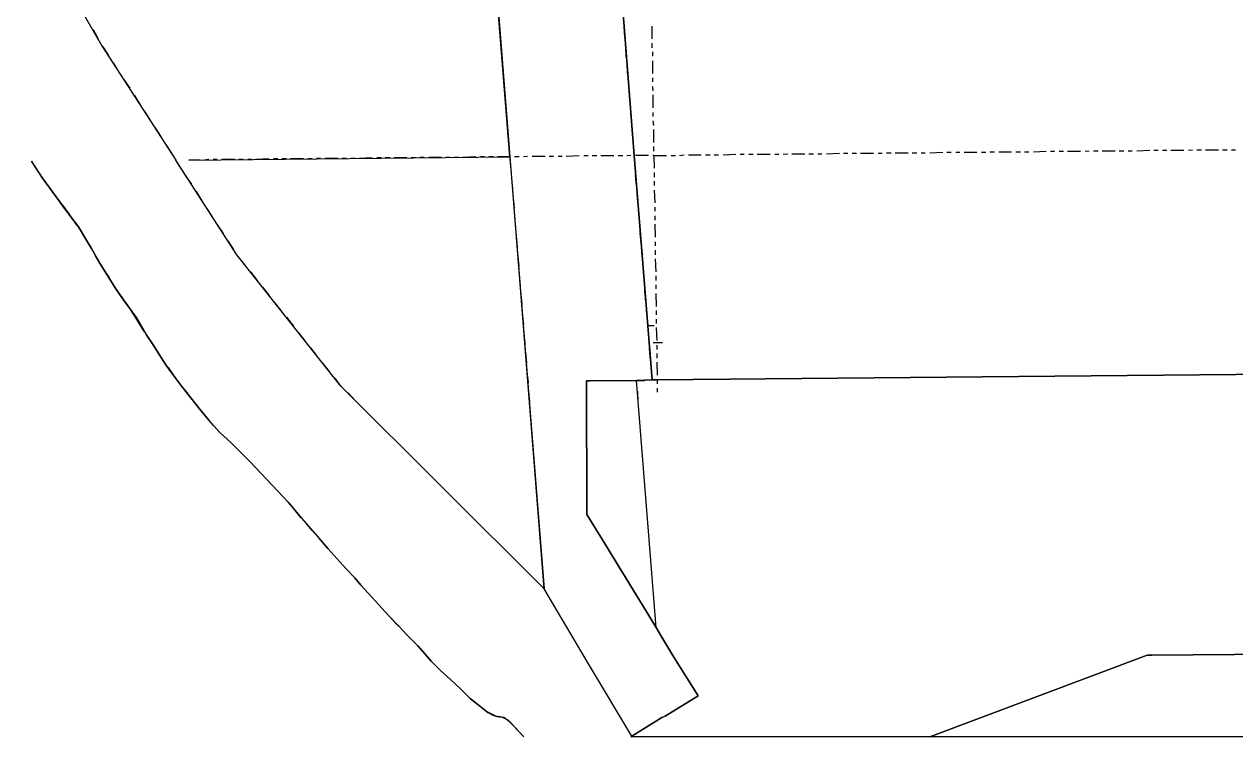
# Model space of a CAD drawing. Extents: x -8 to 2178, y 730 to 2915.
# Drawn here: x -8 to 554, y 730 to 1060 of the extents above; entities that cross this region are included whole.
import ezdxf

# ---------------------------------------------------------------- set-up
doc = ezdxf.new("R2010")
doc.units = 0
doc.layers.add('Cadastral_Map', color=7, linetype='CONTINUOUS')

msp = doc.modelspace()

# ---------------------------------------------------------------- linework, layer by layer
at = {"layer": 'Cadastral_Map', "color": 7}
for points in [[(275.286, 999.36536), (265.68579, 1122.966), (259.20565, 1204.0865), (257.76562, 1221.1266), (257.52561, 1224.2466), (257.52561, 1231.4466), (257.28561, 1270.0868), (256.8056, 1390.8075), (256.56559, 1485.848), (277.44605, 1486.088)], [(217.68475, 998.64536), (199.92436, 1221.8466), (199.92436, 1226.8866), (199.92436, 1232.6466), (199.44435, 1335.8472), (199.44435, 1350.2473), (77.52169, 1349.7673), (-7.68017, 1349.5272)], [(265.68579, 1122.966), (275.286, 999.36536), (283.68618, 895.20481), (276.48603, 894.9648), (254.88556, 894.7248), (253.20552, 894.7248), (253.44552, 832.80447), (260.64568, 821.04441), (285.60623, 780.24419), (287.76627, 776.64417), (293.7664, 766.56411), (305.04665, 748.56402), (289.68631, 739.20397), (288.24628, 738.48396), (274.32598, 729.84392), (254.64555, 762.72409), (233.52509, 798.24428), (199.92436, 1226.8866)], [(217.68475, 998.64536), (199.92436, 1221.8466), (199.92436, 1226.8866)], [(275.286, 999.36536), (265.68579, 1122.966), (259.20565, 1204.0865)], [(-7.68017, 1101.1259), (-5.76013, 1097.7659), (-3.12007, 1097.7659), (0.96002, 1097.7659), (28.32062, 1050.2456), (62.64137, 997.20535)], [(224.16489, 729.60392), (218.16476, 736.08395), (214.80468, 738.48396), (211.2046, 739.20397), (206.88451, 741.36398), (203.52444, 744.00399), (199.20434, 747.36401), (197.52431, 749.04402), (194.88425, 751.68404), (192.4842, 754.08405), (190.08414, 756.24406), (185.52404, 760.32408), (181.20395, 764.6441), (178.32389, 768.00412), (174.96381, 771.84414), (169.9237, 776.88417), (166.32363, 780.72419), (165.1236, 781.9242), (161.52352, 785.76422), (156.72342, 791.04425), (153.84335, 794.16426), (148.56324, 799.92429), (145.68318, 803.28431), (141.60309, 807.60434), (133.2029, 816.96439), (128.88281, 822.00441), (126.00275, 825.36443), (123.12268, 828.72445), (120.72263, 831.36446), (117.60256, 835.20448), (114.96251, 838.3245), (99.84218, 854.40459), (96.96211, 857.2846), (92.64202, 861.60463), (88.32193, 865.92465), (83.04181, 870.72467), (80.16175, 874.08469), (78.0017, 876.4847), (73.68161, 881.76473), (69.60152, 886.80476), (65.52143, 892.08479), (61.68134, 897.12482), (58.08127, 902.16484), (54.72119, 907.20487), (52.08114, 911.52489), (48.96107, 916.32492), (48.24105, 917.52493), (45.841, 921.12494), (43.68095, 924.72496), (41.2809, 928.32498), (38.64084, 931.925), (34.80076, 937.44503), (27.6006, 948.96509), (23.52051, 956.16513), (21.36047, 959.76515), (17.52038, 966.24519), (13.9203, 970.80521), (9.3602, 977.04524), (8.88019, 977.76525), (0.72002, 988.80531), (-4.32009, 996.72535)], [(-4.32009, 996.72535), (-1.68004, 992.40533)], [(217.68475, 998.64536), (233.52509, 798.24428), (139.20303, 892.32479), (90.96198, 953.28512), (62.64137, 997.20535)], [(217.68475, 998.64536), (233.52509, 798.24428), (139.20303, 892.32479), (90.96198, 953.28512), (62.64137, 997.20535)], [(68.6415, 997.20535), (217.68475, 998.64536)], [(283.68618, 895.20481), (275.286, 999.36536)], [(287.76627, 776.64417), (285.60623, 780.24419), (276.48603, 894.9648), (283.68618, 895.20481), (275.286, 999.36536)], [(10.08022, 976.32524), (12.96028, 972.24522), (13.9203, 970.80521), (15.84035, 968.1652)], [(26.40058, 951.12511), (27.6006, 948.96509), (28.80063, 946.80508), (31.68069, 942.72506)], [(42.72093, 926.16497), (44.40097, 924.00496), (45.60099, 921.84495), (48.00105, 917.52493)], [(281.76614, 920.40494), (284.6462, 920.40494)], [(284.16619, 912.4849), (288.48629, 912.4849)], [(59.04129, 900.96484), (61.68134, 897.12482), (61.92135, 896.88481), (64.80141, 892.80479)], [(287.76627, 776.64417), (285.60623, 780.24419), (276.48603, 894.9648), (283.68618, 895.20481)], [(286.08624, 895.20481), (283.68618, 895.20481)], [(571.21245, 897.84482), (286.08624, 895.20481)], [(1011.622, 729.60392), (412.56899, 729.60392), (412.56899, 729.60392), (412.56899, 729.60392), (513.37119, 767.52412), (515.53124, 767.52412), (573.13249, 768.00412)]]:
    msp.add_lwpolyline(points, dxfattribs=at)
at = {"layer": 'Cadastral_Map', "color": 1}
for points in [[(265.68579, 1122.966), (275.286, 999.36536), (283.68618, 895.20481), (276.48603, 894.9648), (254.88556, 894.7248), (253.20552, 894.7248), (253.44552, 832.80447), (260.64568, 821.04441), (285.60623, 780.24419), (287.76627, 776.64417), (293.7664, 766.56411), (305.04665, 748.56402), (289.68631, 739.20397), (288.24628, 738.48396), (274.32598, 729.84392), (254.64555, 762.72409), (233.52509, 798.24428), (199.92436, 1226.8866)], [(571.21245, 897.84482), (286.08624, 895.20481), (283.68618, 895.20481), (275.286, 999.36536), (265.68579, 1122.966), (282.72616, 1116.726), (283.68618, 1116.486), (305.76667, 1124.646), (325.6871, 1135.6861), (355.20774, 1139.0461), (393.36857, 1136.1661), (422.40921, 1134.2461), (436.80952, 1163.0462), (543.13184, 1166.6463), (560.17221, 1178.6463)], [(283.68618, 1053.3657), (283.68618, 1059.3657)], [(283.68618, 1049.2856), (283.68618, 1051.4456)], [(283.92619, 1045.4456), (283.92619, 1047.3656)], [(283.92619, 1037.2856), (283.92619, 1043.2856)], [(283.92619, 1033.4456), (283.92619, 1035.3656)], [(284.16619, 1029.3655), (283.92619, 1031.2855)], [(284.16619, 1021.4455), (284.16619, 1027.4455)], [(284.16619, 1017.3655), (284.16619, 1019.2855)], [(284.4062, 1013.2854), (284.16619, 1015.4454)], [(284.4062, 1005.3654), (284.4062, 1011.3654)], [(284.4062, 1001.2854), (284.4062, 1003.4454)], [(412.56899, 1000.5654), (418.56912, 1000.8054)], [(420.48917, 1000.8054), (422.40921, 1000.8054)], [(424.56925, 1000.8054), (426.4893, 1000.8054)], [(428.40934, 1000.8054), (434.40947, 1000.8054)], [(436.56952, 1000.8054), (438.48956, 1000.8054)], [(440.4096, 1001.0454), (442.56965, 1001.0454)], [(444.48969, 1001.0454), (450.48982, 1001.0454)], [(452.40986, 1001.0454), (454.56991, 1001.0454)], [(456.48995, 1001.0454), (458.40999, 1001.0454)], [(460.57004, 1001.0454), (466.57017, 1001.2854)], [(468.49021, 1001.2854), (470.41025, 1001.2854)], [(472.5703, 1001.2854), (474.49034, 1001.2854)], [(476.41038, 1001.2854), (482.41052, 1001.2854)], [(484.57056, 1001.2854), (486.4906, 1001.5254)], [(488.41065, 1001.5254), (490.57069, 1001.5254)], [(492.49073, 1001.5254), (498.49087, 1001.5254)], [(500.41091, 1001.5254), (502.57095, 1001.5254)], [(504.491, 1001.5254), (506.41104, 1001.5254)], [(508.57109, 1001.5254), (514.57122, 1001.7654)], [(516.49126, 1001.7654), (518.4113, 1001.7654)], [(520.57135, 1001.7654), (522.49139, 1001.7654)], [(524.41143, 1001.7654), (530.41156, 1001.7654)], [(532.57161, 1001.7654), (534.49165, 1002.0054)], [(536.41169, 1002.0054), (538.57174, 1002.0054)], [(540.49178, 1002.0054), (546.49191, 1002.0054)], [(548.41195, 1002.0054), (550.572, 1002.0054)], [(552.49204, 1002.0054), (554.41208, 1002.0054)], [(73.92161, 997.20535), (68.6415, 997.20535)], [(78.0017, 997.44535), (75.84165, 997.20535)], [(81.84178, 997.44535), (79.92174, 997.44535)], [(90.00196, 997.44535), (84.00183, 997.44535)], [(93.84205, 997.44535), (91.922, 997.44535)], [(97.92213, 997.44535), (96.00209, 997.44535)], [(105.84231, 997.68536), (99.84218, 997.44535)], [(109.9224, 997.68536), (108.00235, 997.68536)], [(114.00249, 997.68536), (111.84244, 997.68536)], [(121.92266, 997.68536), (115.92253, 997.68536)], [(126.00275, 997.68536), (123.8427, 997.68536)], [(129.84283, 997.92536), (127.92279, 997.92536)], [(138.00301, 997.92536), (132.00288, 997.92536)], [(141.84309, 997.92536), (139.92305, 997.92536)], [(145.92318, 997.92536), (144.00314, 997.92536)], [(153.84335, 998.16536), (147.84322, 997.92536)], [(157.92344, 998.16536), (156.0034, 998.16536)], [(162.00353, 998.16536), (159.84348, 998.16536)], [(169.9237, 998.16536), (163.92357, 998.16536)], [(174.00379, 998.16536), (171.84375, 998.16536)], [(177.84388, 998.40536), (175.92383, 998.40536)], [(186.00405, 998.40536), (180.00392, 998.40536)], [(189.84414, 998.40536), (187.9241, 998.40536)], [(193.92423, 998.40536), (192.00419, 998.40536)], [(201.8444, 998.64536), (195.84427, 998.40536)], [(205.92449, 998.64536), (204.00445, 998.64536)], [(210.00458, 998.64536), (207.84453, 998.64536)], [(217.92475, 998.64536), (211.92462, 998.64536)], [(222.00484, 998.64536), (219.84479, 998.64536)], [(225.84492, 998.88536), (223.92488, 998.64536)], [(234.0051, 998.88536), (228.00497, 998.88536)], [(237.84518, 998.88536), (235.92514, 998.88536)], [(241.92527, 998.88536), (240.00523, 998.88536)], [(249.84545, 999.12536), (243.84532, 998.88536)], [(253.92554, 999.12536), (252.00549, 999.12536)], [(258.00562, 999.12536), (255.84558, 999.12536)], [(265.9258, 999.12536), (259.92567, 999.12536)], [(270.00589, 999.12536), (267.84584, 999.12536)], [(273.84597, 999.36536), (271.92593, 999.12536)], [(282.00615, 999.36536), (276.00602, 999.36536)], [(284.4062, 999.36536), (283.92619, 999.36536)], [(284.4062, 999.36536), (284.6462, 993.36533)], [(284.4062, 999.36536), (290.40633, 999.36536)], [(292.56638, 999.36536), (294.48642, 999.36536)], [(296.40646, 999.36536), (298.56651, 999.60537)], [(300.48655, 999.60537), (306.48668, 999.60537)], [(308.40672, 999.60537), (310.56677, 999.60537)], [(312.48681, 999.60537), (314.40685, 999.60537)], [(316.5669, 999.60537), (322.56703, 999.84537)], [(324.48707, 999.84537), (326.40711, 999.84537)], [(328.56716, 999.84537), (330.4872, 999.84537)], [(332.40725, 999.84537), (338.40738, 999.84537)], [(340.56742, 999.84537), (342.48747, 999.84537)], [(344.40751, 999.84537), (346.56755, 1000.0854)], [(348.4876, 1000.0854), (354.48773, 1000.0854)], [(356.40777, 1000.0854), (358.56782, 1000.0854)], [(360.48786, 1000.0854), (362.4079, 1000.0854)], [(364.56795, 1000.0854), (370.56808, 1000.3254)], [(372.48812, 1000.3254), (374.40816, 1000.3254)], [(376.56821, 1000.3254), (378.48825, 1000.3254)], [(380.40829, 1000.3254), (386.40842, 1000.3254)], [(388.56847, 1000.3254), (390.48851, 1000.3254)], [(392.40855, 1000.5654), (394.5686, 1000.5654)], [(396.48864, 1000.5654), (402.48877, 1000.5654)], [(404.40882, 1000.5654), (406.56886, 1000.5654)], [(408.4889, 1000.5654), (410.40895, 1000.5654)], [(284.6462, 991.44532), (284.6462, 989.28531)], [(284.6462, 987.3653), (284.6462, 985.44529)], [(284.6462, 983.28528), (284.88621, 977.28525)], [(284.88621, 975.36524), (284.88621, 973.44523)], [(284.88621, 971.28521), (284.88621, 969.3652)], [(284.88621, 967.44519), (285.12622, 961.44516)], [(285.12622, 959.28515), (285.12622, 957.36514)], [(285.12622, 955.44513), (285.12622, 953.28512)], [(285.12622, 951.36511), (285.36622, 945.36507)], [(285.36622, 943.44506), (285.36622, 941.28505)], [(285.36622, 939.36504), (285.36622, 937.44503)], [(285.36622, 935.28502), (285.60623, 929.28499)], [(285.60623, 927.36498), (285.60623, 925.44497)], [(285.60623, 923.28496), (285.60623, 921.36495)], [(285.60623, 919.44494), (285.84623, 913.4449)], [(285.84623, 911.28489), (285.84623, 909.36488)], [(285.84623, 907.44487), (285.84623, 905.28486)], [(285.84623, 903.36485), (286.08624, 897.36482)], [(286.08624, 895.44481), (286.08624, 893.2848)], [(286.08624, 891.36478), (286.08624, 889.44477)], [(1659.3962, 729.60392), (1141.2249, 729.60392), (1140.9849, 768.48413), (1140.7449, 811.68436), (1140.5049, 854.64459), (1016.6622, 853.68458), (1010.902, 853.68458), (1011.622, 729.60392), (412.56899, 729.60392)], [(412.56899, 729.60392), (513.37119, 767.52412), (515.53124, 767.52412), (573.13249, 768.00412)]]:
    msp.add_lwpolyline(points, dxfattribs=at)
at = {"layer": 'Cadastral_Map', "color": 2}
for points in [[(24.24053, 1057.6857), (26.64058, 1053.3657)], [(213.36465, 1053.6057), (212.88464, 1058.4057)], [(270.96591, 1054.0857), (270.7259, 1059.1257)], [(28.80063, 1049.7656), (31.44069, 1045.6856)], [(214.08467, 1044.4856), (213.60466, 1049.5256)], [(271.68592, 1045.2056), (271.44592, 1050.0056)], [(33.60073, 1042.3256), (36.24079, 1038.0056)], [(214.80468, 1035.6056), (214.32467, 1040.6456)], [(272.40594, 1036.0856), (272.16593, 1041.1256)], [(38.40084, 1034.6456), (41.2809, 1030.5655)], [(215.5247, 1026.7255), (215.04469, 1031.5255)], [(273.12595, 1027.2055), (272.88595, 1032.2455)], [(43.44095, 1027.2055), (46.081, 1022.8855)], [(48.24105, 1019.5255), (50.88111, 1015.4454)], [(216.24471, 1017.6055), (215.7647, 1022.6455)], [(273.84597, 1018.0855), (273.60596, 1023.1255)], [(53.04116, 1012.0854), (55.92122, 1007.7654)], [(216.96473, 1008.7254), (216.48472, 1013.7654)], [(274.56598, 1009.2054), (274.32598, 1014.2454)], [(58.08127, 1004.4054), (60.72132, 1000.3254)], [(217.68475, 999.60537), (217.20473, 1004.6454)], [(275.286, 1000.3254), (275.046, 1005.1254)], [(-2.16005, 993.36533), (-4.32009, 996.72535)], [(65.04142, 993.36533), (62.64137, 997.20535)], [(217.68475, 997.68536), (218.16476, 992.64533)], [(275.76601, 994.32534), (275.286, 999.36536)], [(2.88006, 985.92529), (0.72002, 988.80531), (0, 990.00531)], [(70.08153, 985.92529), (67.20147, 990.00531)], [(276.48603, 985.44529), (276.00602, 990.24532)], [(218.40476, 988.80531), (218.88477, 983.76528)], [(8.16018, 978.72525), (5.28012, 982.56527)], [(74.88163, 978.24525), (72.24158, 982.56527)], [(219.12478, 979.68526), (219.60479, 974.88523)], [(277.20604, 976.32524), (276.72603, 981.36527)], [(13.6803, 971.52522), (10.56023, 975.36524)], [(79.68174, 970.80521), (77.04168, 974.88523)], [(18.72041, 964.08518), (17.52038, 966.24519), (15.84035, 968.1652)], [(84.72185, 963.12517), (81.84178, 967.44519)], [(219.84479, 970.80521), (220.3248, 965.76518)], [(277.92606, 967.44519), (277.44605, 972.48522)], [(220.56481, 961.92516), (221.04482, 956.88514)], [(278.64607, 958.56515), (278.16606, 963.36517)], [(23.52051, 956.40513), (21.36047, 959.76515), (20.88046, 960.72516)], [(89.52195, 955.68513), (86.88189, 959.76515)], [(27.84061, 948.48509), (27.6006, 948.96509), (25.44056, 952.80511)], [(94.80207, 948.48509), (91.682, 952.32511)], [(221.28482, 952.80511), (221.76483, 947.76509)], [(279.36609, 949.4451), (278.88608, 954.48512)], [(32.64071, 941.04505), (30.00065, 945.12507)], [(100.56219, 941.28505), (97.44212, 945.36507)], [(280.08611, 940.56505), (279.60609, 945.60508)], [(222.00484, 943.92507), (222.48485, 938.88504)], [(37.68082, 933.36501), (34.80076, 937.44503), (34.80076, 937.44503)], [(106.08231, 934.32502), (102.96224, 938.16504)], [(222.72486, 934.80502), (223.20487, 930.00499)], [(280.80612, 931.445), (280.32611, 936.48503)], [(42.72093, 926.16497), (41.2809, 928.32498), (40.08087, 930.24499)], [(111.60243, 927.36498), (108.48236, 931.205)], [(281.52614, 922.56495), (281.04613, 927.60498)], [(47.52104, 918.48493), (45.841, 921.12494), (44.88098, 922.80495)], [(117.36256, 920.16494), (114.24249, 924.24496)], [(223.44487, 925.92497), (223.92488, 920.88494)], [(122.88268, 913.2049), (119.76261, 917.04492)], [(224.16489, 917.04492), (224.6449, 912.0049)], [(282.24615, 913.6849), (281.76614, 918.48493)], [(52.32114, 910.80489), (52.08114, 911.52489), (49.68108, 915.12491)], [(57.36125, 903.36485), (54.72119, 907.20487), (54.48119, 907.44487)], [(128.4028, 906.00486), (125.28273, 910.08489)], [(224.8849, 907.92487), (225.36491, 902.88485)], [(282.96617, 904.56486), (282.48616, 909.60488)], [(62.64137, 895.92481), (61.68134, 897.12482), (59.5213, 900.00483)], [(133.92292, 899.04483), (130.80285, 902.88485)], [(283.68618, 895.68481), (283.20617, 900.72484)], [(139.68305, 892.08479), (139.20303, 892.32479), (136.56298, 895.92481)], [(225.60492, 899.04483), (226.08493, 894.0048)], [(276.48603, 893.7648), (276.48603, 894.9648), (280.32611, 894.9648)], [(68.16149, 888.96477), (65.52143, 892.08479), (65.04142, 892.80479)], [(145.92318, 885.60475), (142.56311, 889.20477)], [(226.32493, 889.92478), (226.80494, 885.12475)], [(277.20604, 884.88475), (276.96604, 889.92478)]]:
    msp.add_lwpolyline(points, dxfattribs=at)
at = {"layer": 'Cadastral_Map', "color": 4}
msp.add_lwpolyline([(-4.32009, 996.48535), (0.72002, 988.80531), (8.88019, 977.76525), (13.9203, 970.80521), (17.52038, 966.24519), (21.36047, 959.76515), (23.52051, 956.16513), (27.6006, 948.96509), (34.80076, 937.44503), (38.88085, 931.685), (44.40097, 924.00496), (48.96107, 916.32492), (52.08114, 911.52489), (54.72119, 907.20487), (58.08127, 902.16484), (61.68134, 897.12482), (65.52143, 892.08479), (69.60152, 886.80476), (73.68161, 881.76473), (78.0017, 876.4847), (83.04181, 870.72467), (88.32193, 865.92465), (92.64202, 861.60463), (96.96211, 857.2846), (99.84218, 854.40459), (114.96251, 838.3245), (121.20264, 830.88446), (128.4028, 822.48442), (133.2029, 816.96439), (141.60309, 807.60434), (145.68318, 803.28431), (148.56324, 799.92429), (153.84335, 794.16426), (156.72342, 791.04425), (161.52352, 785.76422), (166.32363, 780.72419), (169.9237, 776.88417), (174.96381, 771.84414), (178.32389, 768.00412), (181.20395, 764.6441), (185.52404, 760.32408), (190.08414, 756.24406), (192.4842, 754.08405), (194.88425, 751.68404), (197.52431, 749.04402), (199.20434, 747.36401), (203.52444, 744.00399), (207.36452, 740.88398), (209.76457, 739.68397), (211.68461, 738.96397), (214.08467, 738.72397), (216.72472, 737.52396), (224.16489, 729.60392)], dxfattribs=at)
at = {"layer": 'Cadastral_Map', "color": 1}
msp.add_lwpolyline([(273.84597, 729.60392), (274.32598, 729.84392), (288.24628, 738.48396), (289.68631, 739.20397), (305.04665, 748.56402), (293.7664, 766.56411), (287.76627, 776.64417), (285.60623, 780.24419), (260.64568, 821.04441), (253.44552, 832.80447), (253.20552, 894.7248), (254.88556, 894.7248), (276.48603, 894.9648), (283.68618, 895.20481), (286.08624, 895.20481), (571.21245, 897.84482), (571.69246, 873.60469), (571.93247, 849.84456), (573.13249, 768.00412), (515.53124, 767.52412), (513.37119, 767.52412), (412.56899, 729.60392), (273.84597, 729.60392), (273.84597, 729.60392)], close=True, dxfattribs=at)

doc.saveas('drawing.dxf')
